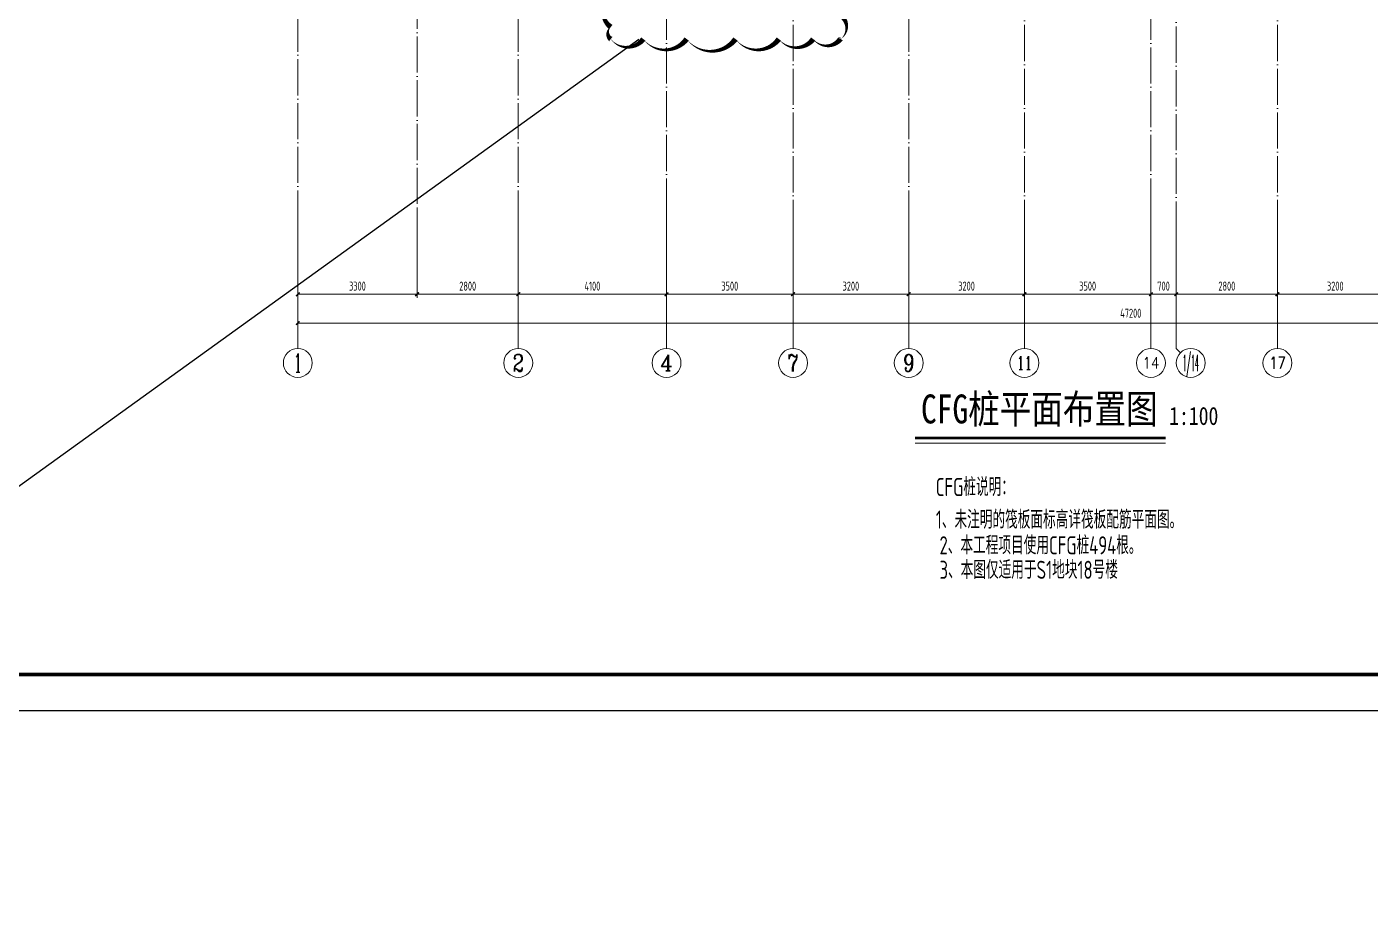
# Model space of a CAD drawing. Extents: x 5874492 to 7194610, y -939842 to -279257.
# Drawn here: x 6089290 to 6126449, y -529511 to -504800 of the extents above; entities that cross this region are included whole.
import ezdxf
from ezdxf.enums import TextEntityAlignment as Align

# ---------------------------------------------------------------- set-up
doc = ezdxf.new("R2010")
doc.units = 0
doc.header["$LTSCALE"] = 1000
doc.linetypes.add('DOTE', pattern=[2.42, 2, -0.2, 0.02, -0.2])
for name, color, linetype, lineweight in [('A-标注-轴号', 3, 'Continuous', 15), ('A-标注-轴号文字', 7, 'Continuous', 15), ('A-轴线-塔楼', 1, 'DOTE', 9), ('A-轴线-隔墙', 41, 'DOTE', 9), ('S-轴网-轴号', 3, 'Continuous', 20), ('S-轴网-轴线', 1, 'DOTE', 9), ('S-通用-TEXT', 7, 'Continuous', 20)]:
    doc.layers.add(name, color=color, linetype=linetype, lineweight=lineweight)
doc.layers.add('S-活动层-非打印1', color=170, linetype='Continuous', plot=False)
doc.layers.add('Y-云图图框', color=7, linetype='Continuous')
doc.styles.add('_TCH_AXIS', font='COMPLEX.shx', dxfattribs={"bigfont": 'hztxt.shx'})
doc.styles.add('_YT_Name', font='', dxfattribs={"width": 0.8})
doc.styles.add('_YT_Sign_Text', font='ros.shx', dxfattribs={"width": 0.8, "bigfont": 'hztxt.shx'})
doc.styles.add('COMPLEX', font='COMPLEX')
doc.styles.get("Standard").update_dxf_attribs({"font": 'gbenor.shx', "bigfont": 'gbcbig.shx'})
doc.styles.add('TSSD_Rein', font='tssdeng.shx', dxfattribs={"width": 0.7, "bigfont": 'hztxt.shx'})
doc.styles.add('TSSD_REIN_T3', font='tssdeng.shx', dxfattribs={"width": 0.7, "bigfont": 'hztxt.shx'})
doc.styles.add('黑体', font='', dxfattribs={"width": 0.8})
doc.styles.get('_YT_Name').set_extended_font_data('SimHei')
doc.styles.get('黑体').set_extended_font_data('SimHei')
doc.dimstyles.new('_TCH_ARCH&&100', dxfattribs={"dimtxt": 250, "dimasz": 100, "dimexe": 100, "dimexo": 100, "dimgap": 100, "dimtad": 1, "dimdec": 0, "dimzin": 0, "dimdsep": 46, "dimtxsty": 'TSSD_REIN_T3', "dimblk": 'ARCHTICK', "dimcen": 0.09, "dimclrt": 7, "dimazin": 2, "dimtfac": 1, "dimtdec": 0, "dimtix": 1, "dimtmove": 2, "dimatfit": 3, "dimfxl": 0, "dimtolj": 1, "dimtzin": 0, "dimarcsym": 0})

# ---------------------------------------------------------------- blocks, each defined once
blk = doc.blocks.new('ECMCTK_A1_横_单行图名--0')
at = {"color": 4}
blk.add_lwpolyline([(0, 0), (841, 0), (841, 594), (0, 594)], close=True, dxfattribs=at)
at = {"const_width": 1}
blk.add_lwpolyline([(25, 10), (831, 10), (831, 584), (25, 584)], close=True, dxfattribs=at)
at = {"color": 80, "flags": 3}
for tag, height, p in [('YTHQINS', 3, (34.31, 585.5)), ('ECMCKEY', 3, (292.07, 288.23)), ('YTTQINS', 5.62, (848.03, 12.81)), ('YTBARCODE_T1', 3, (749.78, 5.95)), ('YTFRAME', 3, (652.76, 5.84))]:
    blk.add_attdef(tag, text='', height=height, dxfattribs=at).set_placement(p, align=Align.MIDDLE_CENTER)
for tag, height, style, width, p in [('工程号', 4, '_YT_Sign_Text', 0.5, (804.08, 44.12)), ('设计单位', 6, '_YT_Name', 0.8, (623.75, 38.6)), ('证书编号', 4, '_YT_Sign_Text', 0.8, (708.87, 43.81)), ('审查批准号', 4, '_YT_Sign_Text', 0.8, (761.06, 43.81)), ('建设单位', 4, '_YT_Sign_Text', 0.8, (734.96, 36.11)), ('阶段', 4, '_YT_Sign_Text', 0.8, (804.08, 35.81)), ('项目号', 4, '_YT_Sign_Text', 0.5, (822.08, 33.72)), ('项目名称', 4, '_YT_Sign_Text', 0.8, (734.96, 28.11)), ('专业', 4, '_YT_Sign_Text', 0.8, (804.08, 27.31)), ('图纸编号', 4, '_YT_Sign_Text', 0.5, (803.93, 19.36)), ('图纸名称', 4.5, '_YT_Name', 0.8, (735.39, 15.06)), ('出图比例', 4.2, '_YT_Sign_Text', 0.8, (681.82, 11.78)), ('日期', 4, '_YT_Sign_Text', 0.5, (803.88, 12.13)), ('版本号', 4, '_YT_Sign_Text', 0.8, (822.08, 13))]:
    blk.add_attdef(tag, text='', height=height, dxfattribs=dict(style=style, width=width)).set_placement(p, align=Align.CENTER)
at = {"style": '_YT_Sign_Text', "width": 0.8, "flags": 3}
for tag, p, height in [('{校对人}', (658.35, 26.53), 6.24), ('[审定人]', (590.95, 27.81), 4.1), ('{审定人}', (605.87, 26.45), 6.24), ('[校对人]', (642.23, 27.82), 4.1), ('[审核人]', (591.01, 19.76), 4.1), ('{审核人}', (606.98, 18.44), 6.24), ('[设计人]', (642.47, 20.21), 4.1), ('{设计人}', (658.48, 18.54), 6.24), ('[项目负责人]', (590.78, 12.01), 4.1), ('{项目负责人}', (608.28, 10.72), 6.24), ('[专业负责人]', (642.74, 11.77), 4.1), ('{专业负责人}', (658.58, 10.36), 6.24)]:
    blk.add_attdef(tag, p, '', height=height, dxfattribs=at)
at = {"color": 80, "flags": 3}
for tag, p in [('YTQRCODE', (551.04, 11.91)), ('YTBZSIT', (25, 10)), ('EXT_TK_LEFT', (25, 10))]:
    blk.add_attdef(tag, p, '', height=3, dxfattribs=at)
blk = doc.blocks.new('_AXISO')
blk.add_circle((0, 0), 0.5)
at = {"layer": 'S-轴网-轴号', "style": 'COMPLEX', "width": 1.041667}
blk.add_attdef('A', text='', height=0.56, dxfattribs=at).set_placement((-0.25, -0.28), (0.25, -0.28), align=Align.FIT)
blk = doc.blocks.new('_ArchTick')
at = {"color": 0, "linetype": 'ByBlock', "const_width": 0.4}
blk.add_lwpolyline([(-0.5, -0.5), (0.5, 0.5)], dxfattribs=at)
blk = doc.blocks.new('*D2416')
at = {"layer": 'A-标注-轴号', "color": 0, "lineweight": -2, "transparency": 16777216}
for p, q in [((0, -8649), (0, -11949)), ((47200, -8649), (47200, -11949)), ((0, -11849), (47200, -11849))]:
    blk.add_line(p, q, dxfattribs=at)
at = {"layer": 'Defpoints', "color": 0, "transparency": 16777216}
for p in [(0, -8549), (47200, -8549), (47200, -11849)]:
    blk.add_point(p, dxfattribs=at)
at = {"layer": 'A-标注-轴号', "color": 0, "lineweight": -2, "transparency": 16777216, "xscale": 100, "yscale": 100, "zscale": 100, "rotation": 180}
blk.add_blockref('_ArchTick', (0, -11849), dxfattribs=at)
at = {"layer": 'A-标注-轴号', "color": 0, "lineweight": -2, "transparency": 16777216, "xscale": 100, "yscale": 100, "zscale": 100}
blk.add_blockref('_ArchTick', (47200, -11849), dxfattribs=at)
at = {"layer": 'A-标注-轴号', "color": 7, "transparency": 16777216, "insert": (23043, -11574), "char_height": 250, "attachment_point": 5, "style": 'TSSD_REIN_T3'}
blk.add_mtext('\\A1;47200', dxfattribs=at)
blk = doc.blocks.new('*D2417')
at = {"layer": 'A-标注-轴号', "color": 0, "lineweight": -2, "transparency": 16777216}
for p, q in [((0, -8649), (0, -11149)), ((3300, -8649), (3300, -11149)), ((0, -11049), (3300, -11049))]:
    blk.add_line(p, q, dxfattribs=at)
at = {"layer": 'Defpoints', "color": 0, "transparency": 16777216}
for p in [(0, -8549), (3300, -8549), (3300, -11049)]:
    blk.add_point(p, dxfattribs=at)
at = {"layer": 'A-标注-轴号', "color": 0, "lineweight": -2, "transparency": 16777216, "xscale": 100, "yscale": 100, "zscale": 100, "rotation": 180}
blk.add_blockref('_ArchTick', (0, -11049), dxfattribs=at)
at = {"layer": 'A-标注-轴号', "color": 0, "lineweight": -2, "transparency": 16777216, "xscale": 100, "yscale": 100, "zscale": 100}
blk.add_blockref('_ArchTick', (3300, -11049), dxfattribs=at)
at = {"layer": 'A-标注-轴号', "color": 7, "transparency": 16777216, "insert": (1650, -10824), "char_height": 250, "attachment_point": 5, "style": 'TSSD_REIN_T3'}
blk.add_mtext('\\A1;3300', dxfattribs=at)
blk = doc.blocks.new('*D2418')
at = {"layer": 'A-标注-轴号', "color": 0, "lineweight": -2, "transparency": 16777216}
for p, q in [((3300, -8649), (3300, -11149)), ((6100, -8649), (6100, -11149)), ((3300, -11049), (6100, -11049))]:
    blk.add_line(p, q, dxfattribs=at)
at = {"layer": 'Defpoints', "color": 0, "transparency": 16777216}
for p in [(3300, -8549), (6100, -8549), (6100, -11049)]:
    blk.add_point(p, dxfattribs=at)
at = {"layer": 'A-标注-轴号', "color": 0, "lineweight": -2, "transparency": 16777216, "xscale": 100, "yscale": 100, "zscale": 100, "rotation": 180}
blk.add_blockref('_ArchTick', (3300, -11049), dxfattribs=at)
at = {"layer": 'A-标注-轴号', "color": 0, "lineweight": -2, "transparency": 16777216, "xscale": 100, "yscale": 100, "zscale": 100}
blk.add_blockref('_ArchTick', (6100, -11049), dxfattribs=at)
at = {"layer": 'A-标注-轴号', "color": 7, "transparency": 16777216, "insert": (4700, -10824), "char_height": 250, "attachment_point": 5, "style": 'TSSD_REIN_T3'}
blk.add_mtext('\\A1;2800', dxfattribs=at)
blk = doc.blocks.new('*D2419')
at = {"layer": 'A-标注-轴号', "color": 0, "lineweight": -2, "transparency": 16777216}
for p, q in [((6100, -8649), (6100, -11149)), ((10200, -8649), (10200, -11149)), ((6100, -11049), (10200, -11049))]:
    blk.add_line(p, q, dxfattribs=at)
at = {"layer": 'Defpoints', "color": 0, "transparency": 16777216}
for p in [(6100, -8549), (10200, -8549), (10200, -11049)]:
    blk.add_point(p, dxfattribs=at)
at = {"layer": 'A-标注-轴号', "color": 0, "lineweight": -2, "transparency": 16777216, "xscale": 100, "yscale": 100, "zscale": 100, "rotation": 180}
blk.add_blockref('_ArchTick', (6100, -11049), dxfattribs=at)
at = {"layer": 'A-标注-轴号', "color": 0, "lineweight": -2, "transparency": 16777216, "xscale": 100, "yscale": 100, "zscale": 100}
blk.add_blockref('_ArchTick', (10200, -11049), dxfattribs=at)
at = {"layer": 'A-标注-轴号', "color": 7, "transparency": 16777216, "insert": (8150, -10824), "char_height": 250, "attachment_point": 5, "style": 'TSSD_REIN_T3'}
blk.add_mtext('\\A1;4100', dxfattribs=at)
blk = doc.blocks.new('*D2420')
at = {"layer": 'A-标注-轴号', "color": 0, "lineweight": -2, "transparency": 16777216}
for p, q in [((10200, -8649), (10200, -11149)), ((13700, -8649), (13700, -11149)), ((10200, -11049), (13700, -11049))]:
    blk.add_line(p, q, dxfattribs=at)
at = {"layer": 'Defpoints', "color": 0, "transparency": 16777216}
for p in [(10200, -8549), (13700, -8549), (13700, -11049)]:
    blk.add_point(p, dxfattribs=at)
at = {"layer": 'A-标注-轴号', "color": 0, "lineweight": -2, "transparency": 16777216, "xscale": 100, "yscale": 100, "zscale": 100, "rotation": 180}
blk.add_blockref('_ArchTick', (10200, -11049), dxfattribs=at)
at = {"layer": 'A-标注-轴号', "color": 0, "lineweight": -2, "transparency": 16777216, "xscale": 100, "yscale": 100, "zscale": 100}
blk.add_blockref('_ArchTick', (13700, -11049), dxfattribs=at)
at = {"layer": 'A-标注-轴号', "color": 7, "transparency": 16777216, "insert": (11950, -10824), "char_height": 250, "attachment_point": 5, "style": 'TSSD_REIN_T3'}
blk.add_mtext('\\A1;3500', dxfattribs=at)
blk = doc.blocks.new('*D2421')
at = {"layer": 'A-标注-轴号', "color": 0, "lineweight": -2, "transparency": 16777216}
for p, q in [((13700, -8649), (13700, -11149)), ((16900, -8649), (16900, -11149)), ((13700, -11049), (16900, -11049))]:
    blk.add_line(p, q, dxfattribs=at)
at = {"layer": 'Defpoints', "color": 0, "transparency": 16777216}
for p in [(13700, -8549), (16900, -8549), (16900, -11049)]:
    blk.add_point(p, dxfattribs=at)
at = {"layer": 'A-标注-轴号', "color": 0, "lineweight": -2, "transparency": 16777216, "xscale": 100, "yscale": 100, "zscale": 100, "rotation": 180}
blk.add_blockref('_ArchTick', (13700, -11049), dxfattribs=at)
at = {"layer": 'A-标注-轴号', "color": 0, "lineweight": -2, "transparency": 16777216, "xscale": 100, "yscale": 100, "zscale": 100}
blk.add_blockref('_ArchTick', (16900, -11049), dxfattribs=at)
at = {"layer": 'A-标注-轴号', "color": 7, "transparency": 16777216, "insert": (15300, -10824), "char_height": 250, "attachment_point": 5, "style": 'TSSD_REIN_T3'}
blk.add_mtext('\\A1;3200', dxfattribs=at)
blk = doc.blocks.new('*D2422')
at = {"layer": 'A-标注-轴号', "color": 0, "lineweight": -2, "transparency": 16777216}
for p, q in [((16900, -8649), (16900, -11149)), ((20100, -8649), (20100, -11149)), ((16900, -11049), (20100, -11049))]:
    blk.add_line(p, q, dxfattribs=at)
at = {"layer": 'Defpoints', "color": 0, "transparency": 16777216}
for p in [(16900, -8549), (20100, -8549), (20100, -11049)]:
    blk.add_point(p, dxfattribs=at)
at = {"layer": 'A-标注-轴号', "color": 0, "lineweight": -2, "transparency": 16777216, "xscale": 100, "yscale": 100, "zscale": 100, "rotation": 180}
blk.add_blockref('_ArchTick', (16900, -11049), dxfattribs=at)
at = {"layer": 'A-标注-轴号', "color": 0, "lineweight": -2, "transparency": 16777216, "xscale": 100, "yscale": 100, "zscale": 100}
blk.add_blockref('_ArchTick', (20100, -11049), dxfattribs=at)
at = {"layer": 'A-标注-轴号', "color": 7, "transparency": 16777216, "insert": (18500, -10824), "char_height": 250, "attachment_point": 5, "style": 'TSSD_REIN_T3'}
blk.add_mtext('\\A1;3200', dxfattribs=at)
blk = doc.blocks.new('*D2423')
at = {"layer": 'A-标注-轴号', "color": 0, "lineweight": -2, "transparency": 16777216}
for p, q in [((20100, -8649), (20100, -11149)), ((23600, -8649), (23600, -11149)), ((20100, -11049), (23600, -11049))]:
    blk.add_line(p, q, dxfattribs=at)
at = {"layer": 'Defpoints', "color": 0, "transparency": 16777216}
for p in [(20100, -8549), (23600, -8549), (23600, -11049)]:
    blk.add_point(p, dxfattribs=at)
at = {"layer": 'A-标注-轴号', "color": 0, "lineweight": -2, "transparency": 16777216, "xscale": 100, "yscale": 100, "zscale": 100, "rotation": 180}
blk.add_blockref('_ArchTick', (20100, -11049), dxfattribs=at)
at = {"layer": 'A-标注-轴号', "color": 0, "lineweight": -2, "transparency": 16777216, "xscale": 100, "yscale": 100, "zscale": 100}
blk.add_blockref('_ArchTick', (23600, -11049), dxfattribs=at)
at = {"layer": 'A-标注-轴号', "color": 7, "transparency": 16777216, "insert": (21850, -10824), "char_height": 250, "attachment_point": 5, "style": 'TSSD_REIN_T3'}
blk.add_mtext('\\A1;3500', dxfattribs=at)
blk = doc.blocks.new('*D2424')
at = {"layer": 'A-标注-轴号', "color": 0, "lineweight": -2, "transparency": 16777216}
for p, q in [((23600, -8649), (23600, -11149)), ((24300, -8649), (24300, -11149)), ((23600, -11049), (24300, -11049))]:
    blk.add_line(p, q, dxfattribs=at)
at = {"layer": 'Defpoints', "color": 0, "transparency": 16777216}
for p in [(23600, -8549), (24300, -8549), (24300, -11049)]:
    blk.add_point(p, dxfattribs=at)
at = {"layer": 'A-标注-轴号', "color": 0, "lineweight": -2, "transparency": 16777216, "xscale": 100, "yscale": 100, "zscale": 100, "rotation": 180}
blk.add_blockref('_ArchTick', (23600, -11049), dxfattribs=at)
at = {"layer": 'A-标注-轴号', "color": 0, "lineweight": -2, "transparency": 16777216, "xscale": 100, "yscale": 100, "zscale": 100}
blk.add_blockref('_ArchTick', (24300, -11049), dxfattribs=at)
at = {"layer": 'A-标注-轴号', "color": 7, "transparency": 16777216, "insert": (23950, -10824), "char_height": 250, "attachment_point": 5, "style": 'TSSD_REIN_T3'}
blk.add_mtext('\\A1;700', dxfattribs=at)
blk = doc.blocks.new('*D2425')
at = {"layer": 'A-标注-轴号', "color": 0, "lineweight": -2, "transparency": 16777216}
for p, q in [((24300, -8649), (24300, -11149)), ((27100, -8649), (27100, -11149)), ((24300, -11049), (27100, -11049))]:
    blk.add_line(p, q, dxfattribs=at)
at = {"layer": 'Defpoints', "color": 0, "transparency": 16777216}
for p in [(24300, -8549), (27100, -8549), (27100, -11049)]:
    blk.add_point(p, dxfattribs=at)
at = {"layer": 'A-标注-轴号', "color": 0, "lineweight": -2, "transparency": 16777216, "xscale": 100, "yscale": 100, "zscale": 100, "rotation": 180}
blk.add_blockref('_ArchTick', (24300, -11049), dxfattribs=at)
at = {"layer": 'A-标注-轴号', "color": 0, "lineweight": -2, "transparency": 16777216, "xscale": 100, "yscale": 100, "zscale": 100}
blk.add_blockref('_ArchTick', (27100, -11049), dxfattribs=at)
at = {"layer": 'A-标注-轴号', "color": 7, "transparency": 16777216, "insert": (25700, -10824), "char_height": 250, "attachment_point": 5, "style": 'TSSD_REIN_T3'}
blk.add_mtext('\\A1;2800', dxfattribs=at)
blk = doc.blocks.new('*D2426')
at = {"layer": 'A-标注-轴号', "color": 0, "lineweight": -2, "transparency": 16777216}
for p, q in [((27100, -8649), (27100, -11149)), ((30300, -8649), (30300, -11149)), ((27100, -11049), (30300, -11049))]:
    blk.add_line(p, q, dxfattribs=at)
at = {"layer": 'Defpoints', "color": 0, "transparency": 16777216}
for p in [(27100, -8549), (30300, -8549), (30300, -11049)]:
    blk.add_point(p, dxfattribs=at)
at = {"layer": 'A-标注-轴号', "color": 0, "lineweight": -2, "transparency": 16777216, "xscale": 100, "yscale": 100, "zscale": 100, "rotation": 180}
blk.add_blockref('_ArchTick', (27100, -11049), dxfattribs=at)
at = {"layer": 'A-标注-轴号', "color": 0, "lineweight": -2, "transparency": 16777216, "xscale": 100, "yscale": 100, "zscale": 100}
blk.add_blockref('_ArchTick', (30300, -11049), dxfattribs=at)
at = {"layer": 'A-标注-轴号', "color": 7, "transparency": 16777216, "insert": (28700, -10824), "char_height": 250, "attachment_point": 5, "style": 'TSSD_REIN_T3'}
blk.add_mtext('\\A1;3200', dxfattribs=at)
blk = doc.blocks.new('A$C3FF375C5')
at = {"layer": 'A-标注-轴号'}
for p, q in [((0, -8548.9), (0, -12548.9)), ((6100, -8548.9), (6100, -12548.9)), ((10200, -8548.9), (10200, -12548.9)), ((13700, -8548.9), (13700, -12548.9)), ((16900, -8548.9), (16900, -12548.9)), ((20100, -8548.9), (20100, -12548.9)), ((23600, -8548.9), (23600, -12548.9)), ((24300, -8548.9), (24300, -12548.9)), ((27100, -8548.9), (27100, -12548.9)), ((24417.2, -12666.1), (24300, -12548.9))]:
    blk.add_line(p, q, dxfattribs=at)
at = {"layer": 'A-轴线-塔楼', "linetype": 'DOTE', "ltscale": 0.5}
for p, q in [((0, 18440.3), (0, -8548.9)), ((6100, 18440.3), (6100, -8548.9)), ((16900, 18440.3), (16900, -8548.9)), ((10200, 10300), (10200, -8548.9)), ((23600, 10300), (23600, -8548.9)), ((13700, 8500), (13700, -8548.9)), ((20100, 8500), (20100, -8548.9)), ((27100, 8500), (27100, -8548.9)), ((24300, -1224.1), (24300, -8548.9))]:
    blk.add_line(p, q, dxfattribs=at)
at = {"layer": 'A-轴线-隔墙', "ltscale": 0.5}
blk.add_line((3300, -8548.9), (3300, 4900), dxfattribs=at)
at = {"layer": 'A-标注-轴号'}
ref = blk.add_blockref('_AXISO', (0, -12948.9), dxfattribs=dict(at, xscale=800, yscale=800, zscale=800))
ref.add_attrib('A', '1', dxfattribs={"layer": 'A-标注-轴号文字', "ltscale": 0.2, "height": 514.7, "style": '_TCH_AXIS'}).set_placement((-110.3, -13206.3), (110.3, -13206.3), align=Align.FIT)
ref = blk.add_blockref('_AXISO', (6100, -12948.9), dxfattribs=dict(at, xscale=800, yscale=800, zscale=800))
ref.add_attrib('A', '2', dxfattribs={"layer": 'A-标注-轴号文字', "ltscale": 0.2, "height": 465.9, "style": '_TCH_AXIS'}).set_placement((5944.7, -13181.9), (6255.3, -13181.9), align=Align.FIT)
ref = blk.add_blockref('_AXISO', (10200, -12948.9), dxfattribs=dict(at, xscale=800, yscale=800, zscale=800))
ref.add_attrib('A', '4', dxfattribs={"layer": 'A-标注-轴号文字', "ltscale": 0.2, "height": 445.4, "style": '_TCH_AXIS'}).set_placement((10030.3, -13171.6), (10369.7, -13171.6), align=Align.FIT)
ref = blk.add_blockref('_AXISO', (13700, -12948.9), dxfattribs=dict(at, xscale=800, yscale=800, zscale=800))
ref.add_attrib('A', '7', dxfattribs={"layer": 'A-标注-轴号文字', "ltscale": 0.2, "height": 465.9, "style": '_TCH_AXIS'}).set_placement((13544.7, -13181.9), (13855.3, -13181.9), align=Align.FIT)
ref = blk.add_blockref('_AXISO', (16900, -12948.9), dxfattribs=dict(at, xscale=800, yscale=800, zscale=800))
ref.add_attrib('A', '9', dxfattribs={"layer": 'A-标注-轴号文字', "ltscale": 0.2, "height": 465.9, "style": '_TCH_AXIS'}).set_placement((16744.7, -13181.9), (17055.3, -13181.9), align=Align.FIT)
ref = blk.add_blockref('_AXISO', (20100, -12948.9), dxfattribs=dict(at, xscale=800, yscale=800, zscale=800))
ref.add_attrib('A', '11', dxfattribs={"layer": 'A-标注-轴号文字', "ltscale": 0.2, "height": 368.76, "style": '_TCH_AXIS'}).set_placement((19889.3, -13133.3), (20310.7, -13133.3), align=Align.FIT)
ref = blk.add_blockref('_AXISO', (23600, -12948.9), dxfattribs=dict(at, xscale=800, yscale=800, zscale=800))
ref.add_attrib('A', '14', dxfattribs={"layer": 'A-标注-轴号文字', "ltscale": 0.2, "height": 314.07, "style": '_TCH_AXIS'}).set_placement((23368.2, -13105.9), (23831.8, -13105.9), align=Align.FIT)
ref = blk.add_blockref('_AXISO', (24700, -12948.9), dxfattribs=dict(at, xscale=800, yscale=800, zscale=800))
ref.add_attrib('A', '1/14', dxfattribs={"layer": 'A-标注-轴号文字', "ltscale": 0.2, "height": 452.55, "style": '_TCH_AXIS', "width": 0.308824}).set_placement((24473.7, -13175.2), (24926.3, -13175.2), align=Align.FIT)
ref = blk.add_blockref('_AXISO', (27100, -12948.9), dxfattribs=dict(at, xscale=800, yscale=800, zscale=800))
ref.add_attrib('A', '17', dxfattribs={"layer": 'A-标注-轴号文字', "ltscale": 0.2, "height": 328.45, "style": '_TCH_AXIS'}).set_placement((26873.2, -13113.1), (27326.8, -13113.1), align=Align.FIT)
dim = blk.add_linear_dim(base=(47199.9, -11848.9), p1=(0, -8548.9), p2=(47199.9, -8548.9), angle=0, dimstyle='_TCH_ARCH&&100', dxfattribs=at)
dim.commit()
dim.dimension.update_dxf_attribs({"geometry": '*D2416', "text_midpoint": (23042.7, -11573.9), "dimtype": 129})
for p1, p2, picture, middle in [((0, -8548.9), (3300, -8548.9), '*D2417', (1650, -10823.9)), ((3300, -8548.9), (6100, -8548.9), '*D2418', (4700, -10823.9)), ((6100, -8548.9), (10200, -8548.9), '*D2419', (8150, -10823.9)), ((10200, -8548.9), (13700, -8548.9), '*D2420', (11950, -10823.9)), ((13700, -8548.9), (16900, -8548.9), '*D2421', (15300, -10823.9)), ((16900, -8548.9), (20100, -8548.9), '*D2422', (18500, -10823.9)), ((20100, -8548.9), (23600, -8548.9), '*D2423', (21850, -10823.9)), ((23600, -8548.9), (24300, -8548.9), '*D2424', (23950, -10823.9)), ((24300, -8548.9), (27100, -8548.9), '*D2425', (25700, -10823.9)), ((27100, -8548.9), (30300, -8548.9), '*D2426', (28700, -10823.9))]:
    dim = blk.add_aligned_dim(p1=p1, p2=p2, distance=-2500, dimstyle='_TCH_ARCH&&100', dxfattribs=at)
    dim.commit()
    dim.dimension.update_dxf_attribs({"geometry": picture, "text_midpoint": middle})

msp = doc.modelspace()

# ---------------------------------------------------------------- linework, layer by layer
at = {"layer": 'S-活动层-非打印1'}
msp.add_lwpolyline([(6105443.4, -502705.7, 0, 150, 0.5), (6105443.4, -503905.7, 0, 150, 0.5), (6105443.4, -504805.7, 0, 150, 0.5), (6105443.4, -505137.3, 0, 150, 0.5), (6106343.4, -505137.3, 0, 150, 0.5), (6107543.4, -505137.3, 0, 150, 0.5), (6108893.4, -505137.3, 0, 150, 0.5), (6110093.4, -505137.3, 0, 150, 0.5), (6111043.4, -505137.3, 0, 150, 0.5), (6111793.4, -505137.3, 0, 150, 0.5), (6111806.7, -505137.3, 0, 150, 0.5), (6111806.7, -504487.3, 0, 150, 0.5), (6111806.7, -503737.3, 0, 150, 0.5), (6111806.7, -502987.3, 0, 150, 0.5), (6111806.7, -502705.7, 0, 150, 0.5), (6111206.7, -502705.7, 0, 150, 0.5), (6110706.7, -502705.7, 0, 150, 0.5), (6109956.7, -502705.7, 0, 150, 0.5), (6109356.7, -502705.7, 0, 150, 0.5), (6108306.7, -502705.7, 0, 150, 0.5), (6107506.7, -502705.7, 0, 150, 0.5), (6106856.7, -502705.7, 0, 150, 0.5), (6106256.7, -502705.7, 0, 150, 0.5)], format="xyseb", close=True, dxfattribs=at)
msp.add_lwpolyline([(6106214.8, -505152.8), (6045181.4, -549140.7), (6101706.9, -573741.4)], dxfattribs=at)
at = {"layer": 'S-通用-TEXT', "const_width": 70}
msp.add_lwpolyline([(6113861.4, -516173.3), (6120792.5, -516173.3)], dxfattribs=at)
at = {"layer": 'S-通用-TEXT'}
msp.add_lwpolyline([(6113861.4, -516313.3), (6120792.5, -516313.3)], dxfattribs=at)

# ---------------------------------------------------------------- block references
at = {"layer": 'S-轴网-轴线', "ltscale": 0.2}
msp.add_blockref('A$C3FF375C5', (6096785.2, -501148.1), dxfattribs=at)
at = {"layer": 'Y-云图图框', "xscale": 100, "yscale": 100, "zscale": 100}
msp.add_blockref('ECMCTK_A1_横_单行图名--0', (6080520, -523713.5), dxfattribs=at)

# ---------------------------------------------------------------- texts
at = {"layer": 'S-通用-TEXT'}
for s, height, style, width, p in [('CFG桩平面布置图', 800, '黑体', 0.8, (6114024.7, -515769.9)), ('1:100', 500, '黑体', 0.8, (6120890.4, -515812.5)), ('CFG桩说明： ', 500, 'TSSD_Rein', 0.7, (6114433.5, -517779.3)), ('1、未注明的筏板面标高详筏板配筋平面图。 ', 500, 'TSSD_Rein', 0.7, (6114434.2, -518681.1)), ('2、本工程项目使用CFG桩494根。', 500, 'TSSD_Rein', 0.7, (6114537.3, -519391.2)), ('3、本图仅适用于S1地块18号楼', 500, 'TSSD_Rein', 0.7, (6114537.3, -520070))]:
    msp.add_text(s, height=height, dxfattribs=dict(at, style=style, width=width)).set_placement(p)

doc.saveas('drawing.dxf')
